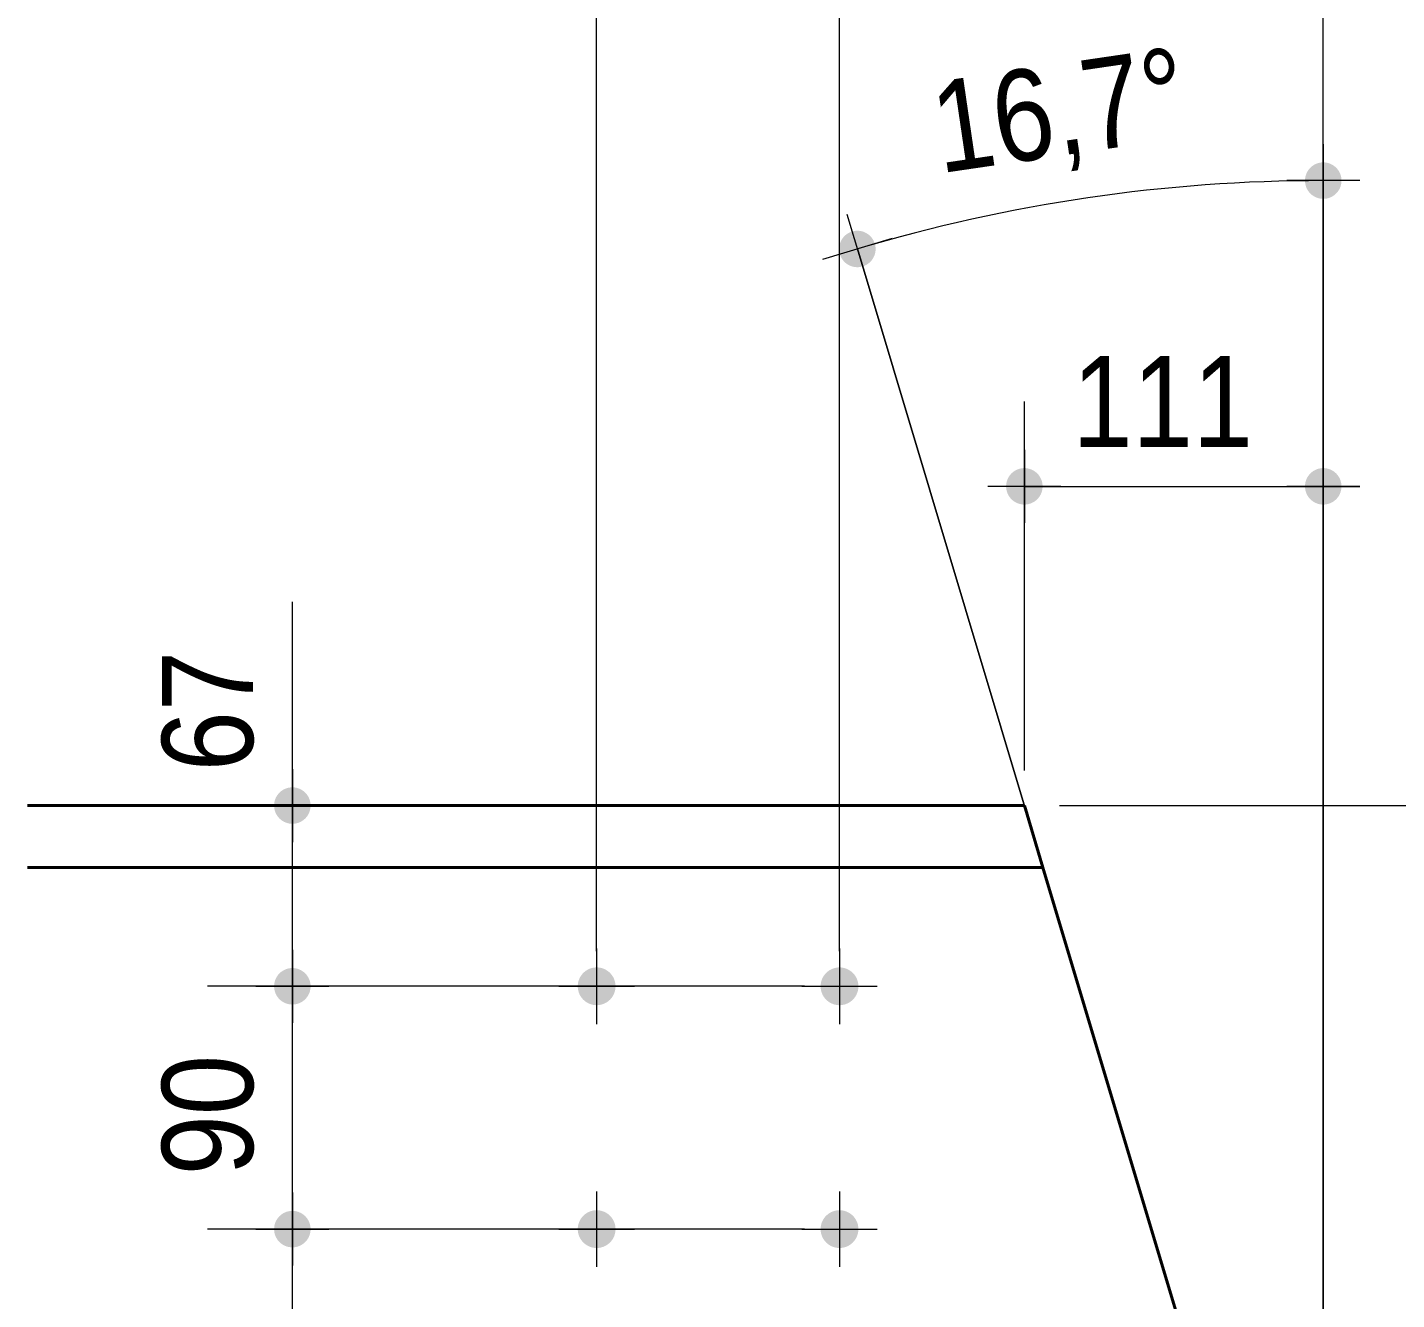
# Model space of a CAD drawing. Header units: millimetres. Extents: x 2 to 410, y 5 to 282.
# Drawn here: x 330.11 to 369.14, y 135.54 to 171.82 of the extents above; entities that cross this region are included whole.
import ezdxf

# ---------------------------------------------------------------- set-up
doc = ezdxf.new("R2010")
doc.units = ezdxf.units.MM
for name, color, linetype, lineweight in [('Boulon', 7, 'Continuous', 0), ('Cotation', 7, 'Continuous', 0), ('Piece', 2, 'Continuous', 0)]:
    doc.layers.add(name, color=color, linetype=linetype, lineweight=lineweight)
doc.styles.add('ARIAL', font='ARIAL.TTF')

# ---------------------------------------------------------------- blocks, each defined once
blk = doc.blocks.new('*A14')
at = {"layer": 'Boulon'}
for points in [[(352.721, 144.5), (352.723, 144.527), (352.727, 144.553), (352.731, 144.579), (352.737, 144.605), (352.744, 144.63), (352.752, 144.655), (352.762, 144.68), (352.772, 144.704), (352.784, 144.728), (352.797, 144.751), (352.811, 144.773), (352.827, 144.795), (352.843, 144.816), (352.86, 144.836), (352.878, 144.855), (352.898, 144.873), (352.918, 144.89), (352.938, 144.907), (352.96, 144.922), (352.982, 144.936), (353.005, 144.949), (353.029, 144.961), (353.053, 144.972), (353.078, 144.981), (353.103, 144.989), (353.128, 144.996), (353.154, 145.002), (353.18, 145.007), (353.206, 145.01), (353.233, 145.012), (353.259, 145.012), (353.286, 145.012), (353.312, 145.01), (353.338, 145.007), (353.364, 145.002), (353.39, 144.996), (353.416, 144.989), (353.441, 144.981), (353.465, 144.972), (353.489, 144.961), (353.513, 144.949), (353.536, 144.936), (353.558, 144.922), (353.58, 144.907), (353.601, 144.89), (353.621, 144.873), (353.64, 144.855), (353.658, 144.836), (353.675, 144.816), (353.692, 144.795), (353.707, 144.773), (353.721, 144.751), (353.734, 144.728), (353.746, 144.704), (353.757, 144.68), (353.766, 144.655), (353.774, 144.63), (353.782, 144.605), (353.787, 144.579), (353.792, 144.553), (353.795, 144.527), (353.797, 144.5), (353.798, 144.474), (353.797, 144.448), (353.795, 144.421), (353.792, 144.395), (353.787, 144.369), (353.782, 144.343), (353.774, 144.318), (353.766, 144.293), (353.757, 144.268), (353.746, 144.244), (353.734, 144.22), (353.721, 144.197), (353.707, 144.175), (353.692, 144.153), (353.675, 144.132), (353.658, 144.112), (353.64, 144.093), (353.621, 144.075), (353.601, 144.058), (353.58, 144.042), (353.558, 144.026), (353.536, 144.012), (353.513, 143.999), (353.489, 143.987), (353.465, 143.977), (353.441, 143.967), (353.416, 143.959), (353.39, 143.952), (353.364, 143.946), (353.338, 143.941), (353.312, 143.938), (353.286, 143.936), (353.259, 143.936), (353.233, 143.936), (353.206, 143.938), (353.18, 143.941), (353.154, 143.946), (353.128, 143.952), (353.103, 143.959), (353.078, 143.967), (353.053, 143.977), (353.029, 143.987), (353.005, 143.999), (352.982, 144.012), (352.96, 144.026), (352.938, 144.042), (352.918, 144.058), (352.898, 144.075), (352.878, 144.093), (352.86, 144.112), (352.843, 144.132), (352.827, 144.153), (352.811, 144.175), (352.797, 144.197), (352.784, 144.22), (352.772, 144.244), (352.762, 144.268), (352.752, 144.293), (352.744, 144.318), (352.737, 144.343), (352.731, 144.369), (352.727, 144.395), (352.723, 144.421), (352.721, 144.448), (352.721, 144.474)], [(352.721, 137.577), (352.723, 137.604), (352.727, 137.63), (352.731, 137.656), (352.737, 137.682), (352.744, 137.707), (352.752, 137.732), (352.762, 137.757), (352.772, 137.781), (352.784, 137.805), (352.797, 137.828), (352.811, 137.85), (352.827, 137.872), (352.843, 137.893), (352.86, 137.913), (352.878, 137.932), (352.898, 137.95), (352.918, 137.967), (352.938, 137.983), (352.96, 137.999), (352.982, 138.013), (353.005, 138.026), (353.029, 138.038), (353.053, 138.048), (353.078, 138.058), (353.103, 138.066), (353.128, 138.073), (353.154, 138.079), (353.18, 138.084), (353.206, 138.087), (353.233, 138.089), (353.259, 138.089), (353.286, 138.089), (353.312, 138.087), (353.338, 138.084), (353.364, 138.079), (353.39, 138.073), (353.416, 138.066), (353.441, 138.058), (353.465, 138.048), (353.489, 138.038), (353.513, 138.026), (353.536, 138.013), (353.558, 137.999), (353.58, 137.983), (353.601, 137.967), (353.621, 137.95), (353.64, 137.932), (353.658, 137.913), (353.675, 137.893), (353.692, 137.872), (353.707, 137.85), (353.721, 137.828), (353.734, 137.805), (353.746, 137.781), (353.757, 137.757), (353.766, 137.732), (353.774, 137.707), (353.782, 137.682), (353.787, 137.656), (353.792, 137.63), (353.795, 137.604), (353.797, 137.577), (353.798, 137.551), (353.797, 137.525), (353.795, 137.498), (353.792, 137.472), (353.787, 137.446), (353.782, 137.42), (353.774, 137.395), (353.766, 137.37), (353.757, 137.345), (353.746, 137.321), (353.734, 137.297), (353.721, 137.274), (353.707, 137.252), (353.692, 137.23), (353.675, 137.209), (353.658, 137.189), (353.64, 137.17), (353.621, 137.152), (353.601, 137.135), (353.58, 137.118), (353.558, 137.103), (353.536, 137.089), (353.513, 137.076), (353.489, 137.064), (353.465, 137.053), (353.441, 137.044), (353.416, 137.036), (353.39, 137.029), (353.364, 137.023), (353.338, 137.018), (353.312, 137.015), (353.286, 137.013), (353.259, 137.012), (353.233, 137.013), (353.206, 137.015), (353.18, 137.018), (353.154, 137.023), (353.128, 137.029), (353.103, 137.036), (353.078, 137.044), (353.053, 137.053), (353.029, 137.064), (353.005, 137.076), (352.982, 137.089), (352.96, 137.103), (352.938, 137.118), (352.918, 137.135), (352.898, 137.152), (352.878, 137.17), (352.86, 137.189), (352.843, 137.209), (352.827, 137.23), (352.811, 137.252), (352.797, 137.274), (352.784, 137.297), (352.772, 137.321), (352.762, 137.345), (352.752, 137.37), (352.744, 137.395), (352.737, 137.42), (352.731, 137.446), (352.727, 137.472), (352.723, 137.498), (352.721, 137.525), (352.721, 137.551)]]:
    blk.add_hatch(color=256, dxfattribs=at).paths.add_polyline_path(points, flags=17)
at = {"layer": 'Boulon', "linetype": 'Continuous', "lineweight": 0}
for p, q in [((353.259, 145.551), (353.259, 143.397)), ((352.182, 144.474), (354.336, 144.474)), ((353.259, 138.628), (353.259, 136.474)), ((352.182, 137.551), (354.336, 137.551))]:
    blk.add_line(p, q, dxfattribs=at)
blk = doc.blocks.new('*A15')
at = {"layer": 'Boulon'}
for points in [[(345.798, 144.5), (345.8, 144.527), (345.803, 144.553), (345.808, 144.579), (345.814, 144.605), (345.821, 144.63), (345.829, 144.655), (345.839, 144.68), (345.849, 144.704), (345.861, 144.728), (345.874, 144.751), (345.888, 144.773), (345.904, 144.795), (345.92, 144.816), (345.937, 144.836), (345.955, 144.855), (345.975, 144.873), (345.995, 144.89), (346.015, 144.907), (346.037, 144.922), (346.059, 144.936), (346.082, 144.949), (346.106, 144.961), (346.13, 144.972), (346.155, 144.981), (346.18, 144.989), (346.205, 144.996), (346.231, 145.002), (346.257, 145.007), (346.283, 145.01), (346.31, 145.012), (346.336, 145.012), (346.363, 145.012), (346.389, 145.01), (346.415, 145.007), (346.441, 145.002), (346.467, 144.996), (346.492, 144.989), (346.518, 144.981), (346.542, 144.972), (346.566, 144.961), (346.59, 144.949), (346.613, 144.936), (346.635, 144.922), (346.657, 144.907), (346.678, 144.89), (346.698, 144.873), (346.717, 144.855), (346.735, 144.836), (346.752, 144.816), (346.769, 144.795), (346.784, 144.773), (346.798, 144.751), (346.811, 144.728), (346.823, 144.704), (346.834, 144.68), (346.843, 144.655), (346.851, 144.63), (346.858, 144.605), (346.864, 144.579), (346.869, 144.553), (346.872, 144.527), (346.874, 144.5), (346.875, 144.474), (346.874, 144.448), (346.872, 144.421), (346.869, 144.395), (346.864, 144.369), (346.858, 144.343), (346.851, 144.318), (346.843, 144.293), (346.834, 144.268), (346.823, 144.244), (346.811, 144.22), (346.798, 144.197), (346.784, 144.175), (346.769, 144.153), (346.752, 144.132), (346.735, 144.112), (346.717, 144.093), (346.698, 144.075), (346.678, 144.058), (346.657, 144.042), (346.635, 144.026), (346.613, 144.012), (346.59, 143.999), (346.566, 143.987), (346.542, 143.977), (346.518, 143.967), (346.492, 143.959), (346.467, 143.952), (346.441, 143.946), (346.415, 143.941), (346.389, 143.938), (346.363, 143.936), (346.336, 143.936), (346.31, 143.936), (346.283, 143.938), (346.257, 143.941), (346.231, 143.946), (346.205, 143.952), (346.18, 143.959), (346.155, 143.967), (346.13, 143.977), (346.106, 143.987), (346.082, 143.999), (346.059, 144.012), (346.037, 144.026), (346.015, 144.042), (345.995, 144.058), (345.975, 144.075), (345.955, 144.093), (345.937, 144.112), (345.92, 144.132), (345.904, 144.153), (345.888, 144.175), (345.874, 144.197), (345.861, 144.22), (345.849, 144.244), (345.839, 144.268), (345.829, 144.293), (345.821, 144.318), (345.814, 144.343), (345.808, 144.369), (345.803, 144.395), (345.8, 144.421), (345.798, 144.448), (345.798, 144.474)], [(345.798, 137.577), (345.8, 137.604), (345.803, 137.63), (345.808, 137.656), (345.814, 137.682), (345.821, 137.707), (345.829, 137.732), (345.839, 137.757), (345.849, 137.781), (345.861, 137.805), (345.874, 137.828), (345.888, 137.85), (345.904, 137.872), (345.92, 137.893), (345.937, 137.913), (345.955, 137.932), (345.975, 137.95), (345.995, 137.967), (346.015, 137.983), (346.037, 137.999), (346.059, 138.013), (346.082, 138.026), (346.106, 138.038), (346.13, 138.048), (346.155, 138.058), (346.18, 138.066), (346.205, 138.073), (346.231, 138.079), (346.257, 138.084), (346.283, 138.087), (346.31, 138.089), (346.336, 138.089), (346.363, 138.089), (346.389, 138.087), (346.415, 138.084), (346.441, 138.079), (346.467, 138.073), (346.492, 138.066), (346.518, 138.058), (346.542, 138.048), (346.566, 138.038), (346.59, 138.026), (346.613, 138.013), (346.635, 137.999), (346.657, 137.983), (346.678, 137.967), (346.698, 137.95), (346.717, 137.932), (346.735, 137.913), (346.752, 137.893), (346.769, 137.872), (346.784, 137.85), (346.798, 137.828), (346.811, 137.805), (346.823, 137.781), (346.834, 137.757), (346.843, 137.732), (346.851, 137.707), (346.858, 137.682), (346.864, 137.656), (346.869, 137.63), (346.872, 137.604), (346.874, 137.577), (346.875, 137.551), (346.874, 137.525), (346.872, 137.498), (346.869, 137.472), (346.864, 137.446), (346.858, 137.42), (346.851, 137.395), (346.843, 137.37), (346.834, 137.345), (346.823, 137.321), (346.811, 137.297), (346.798, 137.274), (346.784, 137.252), (346.769, 137.23), (346.752, 137.209), (346.735, 137.189), (346.717, 137.17), (346.698, 137.152), (346.678, 137.135), (346.657, 137.118), (346.635, 137.103), (346.613, 137.089), (346.59, 137.076), (346.566, 137.064), (346.542, 137.053), (346.518, 137.044), (346.492, 137.036), (346.467, 137.029), (346.441, 137.023), (346.415, 137.018), (346.389, 137.015), (346.363, 137.013), (346.336, 137.012), (346.31, 137.013), (346.283, 137.015), (346.257, 137.018), (346.231, 137.023), (346.205, 137.029), (346.18, 137.036), (346.155, 137.044), (346.13, 137.053), (346.106, 137.064), (346.082, 137.076), (346.059, 137.089), (346.037, 137.103), (346.015, 137.118), (345.995, 137.135), (345.975, 137.152), (345.955, 137.17), (345.937, 137.189), (345.92, 137.209), (345.904, 137.23), (345.888, 137.252), (345.874, 137.274), (345.861, 137.297), (345.849, 137.321), (345.839, 137.345), (345.829, 137.37), (345.821, 137.395), (345.814, 137.42), (345.808, 137.446), (345.803, 137.472), (345.8, 137.498), (345.798, 137.525), (345.798, 137.551)]]:
    blk.add_hatch(color=256, dxfattribs=at).paths.add_polyline_path(points, flags=17)
at = {"layer": 'Boulon', "linetype": 'Continuous', "lineweight": 0}
for p, q in [((346.336, 145.551), (346.336, 143.397)), ((345.259, 144.474), (347.413, 144.474)), ((346.336, 138.628), (346.336, 136.474)), ((345.259, 137.551), (347.413, 137.551))]:
    blk.add_line(p, q, dxfattribs=at)
blk = doc.blocks.new('*A16')
at = {"layer": 'Piece', "color": 2, "linetype": 'Continuous', "lineweight": 40}
for p, q in [((358.528974, 149.627592), (330.107683, 149.627592)), ((359.059743, 147.858361), (358.528974, 149.627592)), ((359.059743, 147.858361), (330.107683, 147.858361)), ((359.059743, 147.858361), (367.049647, 121.225348))]:
    blk.add_line(p, q, dxfattribs=at)
blk = doc.blocks.new('*A40')
at = {"layer": 'Cotation'}
for points in [[(377.889, 149.108), (377.863, 149.11), (377.838, 149.113), (377.813, 149.118), (377.788, 149.123), (377.763, 149.13), (377.739, 149.138), (377.715, 149.147), (377.692, 149.158), (377.669, 149.169), (377.647, 149.182), (377.625, 149.195), (377.604, 149.21), (377.584, 149.226), (377.565, 149.242), (377.547, 149.26), (377.529, 149.278), (377.512, 149.298), (377.497, 149.318), (377.482, 149.339), (377.468, 149.36), (377.456, 149.382), (377.444, 149.405), (377.434, 149.429), (377.425, 149.452), (377.417, 149.477), (377.41, 149.501), (377.404, 149.526), (377.4, 149.551), (377.397, 149.577), (377.395, 149.602), (377.394, 149.628), (377.395, 149.653), (377.397, 149.679), (377.4, 149.704), (377.404, 149.729), (377.41, 149.754), (377.417, 149.779), (377.425, 149.803), (377.434, 149.827), (377.444, 149.85), (377.456, 149.873), (377.468, 149.895), (377.482, 149.916), (377.497, 149.937), (377.512, 149.957), (377.529, 149.977), (377.547, 149.995), (377.565, 150.013), (377.584, 150.03), (377.604, 150.045), (377.625, 150.06), (377.647, 150.074), (377.669, 150.086), (377.692, 150.098), (377.715, 150.108), (377.739, 150.117), (377.763, 150.125), (377.788, 150.132), (377.813, 150.138), (377.838, 150.142), (377.863, 150.145), (377.889, 150.147), (377.914, 150.148), (377.94, 150.147), (377.965, 150.145), (377.991, 150.142), (378.016, 150.138), (378.041, 150.132), (378.065, 150.125), (378.089, 150.117), (378.113, 150.108), (378.137, 150.098), (378.159, 150.086), (378.182, 150.074), (378.203, 150.06), (378.224, 150.045), (378.244, 150.03), (378.263, 150.013), (378.282, 149.995), (378.3, 149.977), (378.316, 149.957), (378.332, 149.937), (378.347, 149.916), (378.36, 149.895), (378.373, 149.873), (378.384, 149.85), (378.395, 149.827), (378.404, 149.803), (378.412, 149.779), (378.419, 149.754), (378.424, 149.729), (378.429, 149.704), (378.432, 149.679), (378.434, 149.653), (378.434, 149.628), (378.434, 149.602), (378.432, 149.577), (378.429, 149.551), (378.424, 149.526), (378.419, 149.501), (378.412, 149.477), (378.404, 149.452), (378.395, 149.429), (378.384, 149.405), (378.373, 149.382), (378.36, 149.36), (378.347, 149.339), (378.332, 149.318), (378.316, 149.298), (378.3, 149.278), (378.282, 149.26), (378.263, 149.242), (378.244, 149.226), (378.224, 149.21), (378.203, 149.195), (378.182, 149.182), (378.159, 149.169), (378.137, 149.158), (378.113, 149.147), (378.089, 149.138), (378.065, 149.13), (378.041, 149.123), (378.016, 149.118), (377.991, 149.113), (377.965, 149.11), (377.94, 149.108), (377.914, 149.108)], [(377.889, 120.706), (377.863, 120.708), (377.838, 120.711), (377.813, 120.715), (377.788, 120.721), (377.763, 120.728), (377.739, 120.736), (377.715, 120.745), (377.692, 120.755), (377.669, 120.767), (377.647, 120.779), (377.625, 120.793), (377.604, 120.808), (377.584, 120.823), (377.565, 120.84), (377.547, 120.858), (377.529, 120.876), (377.512, 120.895), (377.497, 120.916), (377.482, 120.936), (377.468, 120.958), (377.456, 120.98), (377.444, 121.003), (377.434, 121.026), (377.425, 121.05), (377.417, 121.074), (377.41, 121.099), (377.404, 121.124), (377.4, 121.149), (377.397, 121.174), (377.395, 121.2), (377.394, 121.225), (377.395, 121.251), (377.397, 121.276), (377.4, 121.302), (377.404, 121.327), (377.41, 121.352), (377.417, 121.376), (377.425, 121.401), (377.434, 121.424), (377.444, 121.448), (377.456, 121.47), (377.468, 121.493), (377.482, 121.514), (377.497, 121.535), (377.512, 121.555), (377.529, 121.575), (377.547, 121.593), (377.565, 121.611), (377.584, 121.627), (377.604, 121.643), (377.625, 121.658), (377.647, 121.671), (377.669, 121.684), (377.692, 121.695), (377.715, 121.706), (377.739, 121.715), (377.763, 121.723), (377.788, 121.73), (377.813, 121.735), (377.838, 121.74), (377.863, 121.743), (377.889, 121.745), (377.914, 121.745), (377.94, 121.745), (377.965, 121.743), (377.991, 121.74), (378.016, 121.735), (378.041, 121.73), (378.065, 121.723), (378.089, 121.715), (378.113, 121.706), (378.137, 121.695), (378.159, 121.684), (378.182, 121.671), (378.203, 121.658), (378.224, 121.643), (378.244, 121.627), (378.263, 121.611), (378.282, 121.593), (378.3, 121.575), (378.316, 121.555), (378.332, 121.535), (378.347, 121.514), (378.36, 121.493), (378.373, 121.47), (378.384, 121.448), (378.395, 121.424), (378.404, 121.401), (378.412, 121.376), (378.419, 121.352), (378.424, 121.327), (378.429, 121.302), (378.432, 121.276), (378.434, 121.251), (378.434, 121.225), (378.434, 121.2), (378.432, 121.174), (378.429, 121.149), (378.424, 121.124), (378.419, 121.099), (378.412, 121.074), (378.404, 121.05), (378.395, 121.026), (378.384, 121.003), (378.373, 120.98), (378.36, 120.958), (378.347, 120.936), (378.332, 120.916), (378.316, 120.895), (378.3, 120.876), (378.282, 120.858), (378.263, 120.84), (378.244, 120.823), (378.224, 120.808), (378.203, 120.793), (378.182, 120.779), (378.159, 120.767), (378.137, 120.755), (378.113, 120.745), (378.089, 120.736), (378.065, 120.728), (378.041, 120.721), (378.016, 120.715), (377.991, 120.711), (377.965, 120.708), (377.94, 120.706), (377.914, 120.705)]]:
    blk.add_hatch(color=256, dxfattribs=at).paths.add_polyline_path(points, flags=17)
at = {"layer": 'Cotation', "linetype": 'Continuous', "lineweight": 0}
for p, q in [((377.914, 150.668), (377.914, 148.588)), ((377.914, 149.628), (377.914, 150.668)), ((359.529, 149.628), (379.994, 149.628)), ((376.874, 149.628), (378.954, 149.628)), ((377.914, 121.225), (377.914, 149.628)), ((377.914, 122.265), (377.914, 120.185)), ((368.05, 121.225), (379.994, 121.225)), ((376.874, 121.225), (378.954, 121.225)), ((377.914, 121.225), (377.914, 120.185))]:
    blk.add_line(p, q, dxfattribs=at)
at = {"layer": 'Cotation'}
for p in [(377.914, 149.628), (377.914, 121.225)]:
    blk.add_point(p, dxfattribs=at)
at = {"layer": 'Cotation', "style": 'ARIAL', "width": 0.85}
blk.add_text('369', height=2.6, rotation=90.0002, dxfattribs=at).set_placement((376.794, 132.534))
blk = doc.blocks.new('*A49')
at = {"layer": 'Cotation', "linetype": 'Continuous', "lineweight": 0}
blk.add_line((346.336, 145.474), (346.336, 188.37), dxfattribs=at)
blk = doc.blocks.new('*A50')
at = {"layer": 'Cotation', "linetype": 'Continuous', "lineweight": 0}
for p, q in [((353.259, 145.474), (353.259, 192.01)), ((346.336, 145.474), (346.336, 188.37))]:
    blk.add_line(p, q, dxfattribs=at)
blk = doc.blocks.new('*A51')
at = {"layer": 'Cotation', "linetype": 'Continuous', "lineweight": 0}
for p, q in [((353.259, 145.474), (353.259, 192.01)), ((367.05, 122.225), (367.05, 192.01))]:
    blk.add_line(p, q, dxfattribs=at)
blk = doc.blocks.new('*A53')
at = {"layer": 'Cotation'}
for points in [[(367.024, 166.927), (366.999, 166.929), (366.973, 166.932), (366.948, 166.936), (366.923, 166.942), (366.899, 166.949), (366.874, 166.957), (366.851, 166.966), (366.827, 166.976), (366.805, 166.988), (366.782, 167), (366.761, 167.014), (366.74, 167.029), (366.72, 167.044), (366.7, 167.061), (366.682, 167.079), (366.664, 167.097), (366.648, 167.117), (366.632, 167.137), (366.617, 167.158), (366.604, 167.179), (366.591, 167.201), (366.58, 167.224), (366.569, 167.247), (366.56, 167.271), (366.552, 167.295), (366.545, 167.32), (366.54, 167.345), (366.535, 167.37), (366.532, 167.395), (366.53, 167.421), (366.53, 167.446), (366.53, 167.472), (366.532, 167.497), (366.535, 167.523), (366.54, 167.548), (366.545, 167.573), (366.552, 167.597), (366.56, 167.622), (366.569, 167.645), (366.58, 167.669), (366.591, 167.692), (366.604, 167.714), (366.617, 167.735), (366.632, 167.756), (366.648, 167.776), (366.664, 167.796), (366.682, 167.814), (366.7, 167.832), (366.72, 167.848), (366.74, 167.864), (366.761, 167.879), (366.782, 167.892), (366.805, 167.905), (366.827, 167.916), (366.851, 167.927), (366.874, 167.936), (366.899, 167.944), (366.923, 167.951), (366.948, 167.956), (366.973, 167.961), (366.999, 167.964), (367.024, 167.966), (367.05, 167.966), (367.075, 167.966), (367.101, 167.964), (367.126, 167.961), (367.151, 167.956), (367.176, 167.951), (367.201, 167.944), (367.225, 167.936), (367.249, 167.927), (367.272, 167.916), (367.295, 167.905), (367.317, 167.892), (367.339, 167.879), (367.359, 167.864), (367.38, 167.848), (367.399, 167.832), (367.417, 167.814), (367.435, 167.796), (367.452, 167.776), (367.467, 167.756), (367.482, 167.735), (367.496, 167.714), (367.508, 167.692), (367.52, 167.669), (367.53, 167.645), (367.539, 167.622), (367.547, 167.597), (367.554, 167.573), (367.56, 167.548), (367.564, 167.523), (367.567, 167.497), (367.569, 167.472), (367.57, 167.446), (367.569, 167.421), (367.567, 167.395), (367.564, 167.37), (367.56, 167.345), (367.554, 167.32), (367.547, 167.295), (367.539, 167.271), (367.53, 167.247), (367.52, 167.224), (367.508, 167.201), (367.496, 167.179), (367.482, 167.158), (367.467, 167.137), (367.452, 167.117), (367.435, 167.097), (367.417, 167.079), (367.399, 167.061), (367.38, 167.044), (367.359, 167.029), (367.339, 167.014), (367.317, 167), (367.295, 166.988), (367.272, 166.976), (367.249, 166.966), (367.225, 166.957), (367.201, 166.949), (367.176, 166.942), (367.151, 166.936), (367.126, 166.932), (367.101, 166.929), (367.075, 166.927), (367.05, 166.926)], [(353.743, 164.978), (353.717, 164.98), (353.692, 164.983), (353.667, 164.987), (353.642, 164.993), (353.617, 164.999), (353.593, 165.008), (353.569, 165.017), (353.546, 165.027), (353.523, 165.039), (353.501, 165.051), (353.479, 165.065), (353.458, 165.079), (353.438, 165.095), (353.419, 165.112), (353.4, 165.129), (353.383, 165.148), (353.366, 165.167), (353.35, 165.187), (353.336, 165.208), (353.322, 165.23), (353.31, 165.252), (353.298, 165.275), (353.288, 165.298), (353.279, 165.322), (353.271, 165.346), (353.264, 165.371), (353.258, 165.396), (353.254, 165.421), (353.251, 165.446), (353.249, 165.472), (353.248, 165.497), (353.249, 165.523), (353.251, 165.548), (353.254, 165.573), (353.258, 165.599), (353.264, 165.623), (353.271, 165.648), (353.279, 165.672), (353.288, 165.696), (353.298, 165.719), (353.31, 165.742), (353.322, 165.764), (353.336, 165.786), (353.35, 165.807), (353.366, 165.827), (353.383, 165.846), (353.4, 165.865), (353.419, 165.882), (353.438, 165.899), (353.458, 165.915), (353.479, 165.929), (353.501, 165.943), (353.523, 165.956), (353.546, 165.967), (353.569, 165.978), (353.593, 165.987), (353.617, 165.995), (353.642, 166.002), (353.667, 166.007), (353.692, 166.011), (353.717, 166.015), (353.743, 166.016), (353.768, 166.017), (353.794, 166.016), (353.819, 166.015), (353.844, 166.011), (353.87, 166.007), (353.894, 166.002), (353.919, 165.995), (353.943, 165.987), (353.967, 165.978), (353.99, 165.967), (354.013, 165.956), (354.035, 165.943), (354.057, 165.929), (354.078, 165.915), (354.098, 165.899), (354.117, 165.882), (354.136, 165.865), (354.153, 165.846), (354.17, 165.827), (354.186, 165.807), (354.2, 165.786), (354.214, 165.764), (354.227, 165.742), (354.238, 165.719), (354.249, 165.696), (354.258, 165.672), (354.266, 165.648), (354.273, 165.623), (354.278, 165.599), (354.282, 165.573), (354.286, 165.548), (354.287, 165.523), (354.288, 165.497), (354.287, 165.472), (354.286, 165.446), (354.282, 165.421), (354.278, 165.396), (354.273, 165.371), (354.266, 165.346), (354.258, 165.322), (354.249, 165.298), (354.238, 165.275), (354.227, 165.252), (354.214, 165.23), (354.2, 165.208), (354.186, 165.187), (354.17, 165.167), (354.153, 165.148), (354.136, 165.129), (354.117, 165.112), (354.098, 165.095), (354.078, 165.079), (354.057, 165.065), (354.035, 165.051), (354.013, 165.039), (353.99, 165.027), (353.967, 165.017), (353.943, 165.008), (353.919, 164.999), (353.894, 164.993), (353.87, 164.987), (353.844, 164.983), (353.819, 164.98), (353.794, 164.978), (353.768, 164.977)]]:
    blk.add_hatch(color=256, dxfattribs=at).paths.add_polyline_path(points, flags=17)
at = {"layer": 'Cotation', "linetype": 'Continuous', "lineweight": 0}
for p, q in [((367.05, 168.486), (367.05, 166.406)), ((368.09, 167.446), (366.01, 167.446)), ((367.05, 167.446), (367.05, 121.225)), ((353.469, 166.493), (354.067, 164.501)), ((354.764, 165.796), (352.772, 165.198)), ((366.762, 122.183), (353.768, 165.497)), ((353.768, 165.497), (367.05, 121.225))]:
    blk.add_line(p, q, dxfattribs=at)
blk.add_arc((367.05, 121.225), 46.221, 90, 106.6992, dxfattribs=at)
at = {"layer": 'Cotation'}
for p in [(367.05, 167.446), (353.768, 165.497)]:
    blk.add_point(p, dxfattribs=at)
at = {"layer": 'Cotation', "style": 'ARIAL', "width": 0.85}
blk.add_text('16,7°', height=2.6, rotation=8.348, dxfattribs=at).set_placement((356.124, 167.652))
blk = doc.blocks.new('*A55')
at = {"layer": 'Cotation'}
for points in [[(358.503, 158.21), (358.478, 158.212), (358.453, 158.215), (358.428, 158.219), (358.403, 158.225), (358.378, 158.232), (358.354, 158.24), (358.33, 158.249), (358.307, 158.259), (358.284, 158.271), (358.262, 158.283), (358.24, 158.297), (358.219, 158.312), (358.199, 158.327), (358.18, 158.344), (358.161, 158.361), (358.144, 158.38), (358.127, 158.399), (358.111, 158.419), (358.097, 158.44), (358.083, 158.462), (358.07, 158.484), (358.059, 158.507), (358.049, 158.53), (358.039, 158.554), (358.031, 158.578), (358.025, 158.603), (358.019, 158.628), (358.015, 158.653), (358.011, 158.678), (358.01, 158.704), (358.009, 158.729), (358.01, 158.755), (358.011, 158.78), (358.015, 158.805), (358.019, 158.831), (358.025, 158.856), (358.031, 158.88), (358.039, 158.904), (358.049, 158.928), (358.059, 158.951), (358.07, 158.974), (358.083, 158.997), (358.097, 159.018), (358.111, 159.039), (358.127, 159.059), (358.144, 159.078), (358.161, 159.097), (358.18, 159.114), (358.199, 159.131), (358.219, 159.147), (358.24, 159.162), (358.262, 159.175), (358.284, 159.188), (358.307, 159.199), (358.33, 159.21), (358.354, 159.219), (358.378, 159.227), (358.403, 159.234), (358.428, 159.239), (358.453, 159.244), (358.478, 159.247), (358.503, 159.249), (358.529, 159.249), (358.554, 159.249), (358.58, 159.247), (358.605, 159.244), (358.63, 159.239), (358.655, 159.234), (358.68, 159.227), (358.704, 159.219), (358.728, 159.21), (358.751, 159.199), (358.774, 159.188), (358.796, 159.175), (358.818, 159.162), (358.839, 159.147), (358.859, 159.131), (358.878, 159.114), (358.897, 159.097), (358.914, 159.078), (358.931, 159.059), (358.947, 159.039), (358.961, 159.018), (358.975, 158.997), (358.988, 158.974), (358.999, 158.951), (359.009, 158.928), (359.019, 158.904), (359.027, 158.88), (359.033, 158.856), (359.039, 158.831), (359.043, 158.805), (359.046, 158.78), (359.048, 158.755), (359.049, 158.729), (359.048, 158.704), (359.046, 158.678), (359.043, 158.653), (359.039, 158.628), (359.033, 158.603), (359.027, 158.578), (359.019, 158.554), (359.009, 158.53), (358.999, 158.507), (358.988, 158.484), (358.975, 158.462), (358.961, 158.44), (358.947, 158.419), (358.931, 158.399), (358.914, 158.38), (358.897, 158.361), (358.878, 158.344), (358.859, 158.327), (358.839, 158.312), (358.818, 158.297), (358.796, 158.283), (358.774, 158.271), (358.751, 158.259), (358.728, 158.249), (358.704, 158.24), (358.68, 158.232), (358.655, 158.225), (358.63, 158.219), (358.605, 158.215), (358.58, 158.212), (358.554, 158.21), (358.529, 158.209)], [(367.024, 158.21), (366.999, 158.212), (366.973, 158.215), (366.948, 158.219), (366.923, 158.225), (366.899, 158.232), (366.874, 158.24), (366.851, 158.249), (366.827, 158.259), (366.805, 158.271), (366.782, 158.283), (366.761, 158.297), (366.74, 158.312), (366.72, 158.327), (366.7, 158.344), (366.682, 158.361), (366.664, 158.38), (366.648, 158.399), (366.632, 158.419), (366.617, 158.44), (366.604, 158.462), (366.591, 158.484), (366.58, 158.507), (366.569, 158.53), (366.56, 158.554), (366.552, 158.578), (366.545, 158.603), (366.54, 158.628), (366.535, 158.653), (366.532, 158.678), (366.53, 158.704), (366.53, 158.729), (366.53, 158.755), (366.532, 158.78), (366.535, 158.805), (366.54, 158.831), (366.545, 158.856), (366.552, 158.88), (366.56, 158.904), (366.569, 158.928), (366.58, 158.951), (366.591, 158.974), (366.604, 158.997), (366.617, 159.018), (366.632, 159.039), (366.648, 159.059), (366.664, 159.078), (366.682, 159.097), (366.7, 159.114), (366.72, 159.131), (366.74, 159.147), (366.761, 159.162), (366.782, 159.175), (366.805, 159.188), (366.827, 159.199), (366.851, 159.21), (366.874, 159.219), (366.899, 159.227), (366.923, 159.234), (366.948, 159.239), (366.973, 159.244), (366.999, 159.247), (367.024, 159.249), (367.05, 159.249), (367.075, 159.249), (367.101, 159.247), (367.126, 159.244), (367.151, 159.239), (367.176, 159.234), (367.201, 159.227), (367.225, 159.219), (367.249, 159.21), (367.272, 159.199), (367.295, 159.188), (367.317, 159.175), (367.339, 159.162), (367.359, 159.147), (367.38, 159.131), (367.399, 159.114), (367.417, 159.097), (367.435, 159.078), (367.452, 159.059), (367.467, 159.039), (367.482, 159.018), (367.496, 158.997), (367.508, 158.974), (367.52, 158.951), (367.53, 158.928), (367.539, 158.904), (367.547, 158.88), (367.554, 158.856), (367.56, 158.831), (367.564, 158.805), (367.567, 158.78), (367.569, 158.755), (367.57, 158.729), (367.569, 158.704), (367.567, 158.678), (367.564, 158.653), (367.56, 158.628), (367.554, 158.603), (367.547, 158.578), (367.539, 158.554), (367.53, 158.53), (367.52, 158.507), (367.508, 158.484), (367.496, 158.462), (367.482, 158.44), (367.467, 158.419), (367.452, 158.399), (367.435, 158.38), (367.417, 158.361), (367.399, 158.344), (367.38, 158.327), (367.359, 158.312), (367.339, 158.297), (367.317, 158.283), (367.295, 158.271), (367.272, 158.259), (367.249, 158.249), (367.225, 158.24), (367.201, 158.232), (367.176, 158.225), (367.151, 158.219), (367.126, 158.215), (367.101, 158.212), (367.075, 158.21), (367.05, 158.209)]]:
    blk.add_hatch(color=256, dxfattribs=at).paths.add_polyline_path(points, flags=17)
at = {"layer": 'Cotation', "linetype": 'Continuous', "lineweight": 0}
for p, q in [((358.529, 150.628), (358.529, 161.149)), ((367.05, 122.225), (367.05, 161.149)), ((358.529, 159.769), (358.529, 157.689)), ((367.05, 159.769), (367.05, 157.689)), ((359.569, 158.729), (357.489, 158.729)), ((358.529, 158.729), (357.489, 158.729)), ((358.529, 158.729), (367.05, 158.729)), ((368.09, 158.729), (366.01, 158.729)), ((367.05, 158.729), (368.09, 158.729))]:
    blk.add_line(p, q, dxfattribs=at)
at = {"layer": 'Cotation'}
for p in [(358.529, 158.729), (367.05, 158.729)]:
    blk.add_point(p, dxfattribs=at)
at = {"layer": 'Cotation', "style": 'ARIAL', "width": 0.85}
blk.add_text('111', height=2.6, dxfattribs=at).set_placement((359.897, 159.849))
blk = doc.blocks.new('*A58')
at = {"layer": 'Cotation'}
for points in [[(337.636, 137.032), (337.61, 137.033), (337.585, 137.037), (337.56, 137.041), (337.535, 137.047), (337.51, 137.053), (337.486, 137.061), (337.462, 137.071), (337.439, 137.081), (337.416, 137.092), (337.394, 137.105), (337.372, 137.119), (337.351, 137.133), (337.331, 137.149), (337.312, 137.166), (337.293, 137.183), (337.276, 137.202), (337.259, 137.221), (337.243, 137.241), (337.229, 137.262), (337.215, 137.284), (337.202, 137.306), (337.191, 137.329), (337.181, 137.352), (337.171, 137.376), (337.163, 137.4), (337.157, 137.425), (337.151, 137.45), (337.147, 137.475), (337.144, 137.5), (337.142, 137.525), (337.141, 137.551), (337.142, 137.576), (337.144, 137.602), (337.147, 137.627), (337.151, 137.652), (337.157, 137.677), (337.163, 137.702), (337.171, 137.726), (337.181, 137.75), (337.191, 137.773), (337.202, 137.796), (337.215, 137.818), (337.229, 137.84), (337.243, 137.861), (337.259, 137.881), (337.276, 137.9), (337.293, 137.919), (337.312, 137.936), (337.331, 137.953), (337.351, 137.969), (337.372, 137.983), (337.394, 137.997), (337.416, 138.01), (337.439, 138.021), (337.462, 138.031), (337.486, 138.041), (337.51, 138.049), (337.535, 138.055), (337.56, 138.061), (337.585, 138.065), (337.61, 138.068), (337.636, 138.07), (337.661, 138.071), (337.687, 138.07), (337.712, 138.068), (337.737, 138.065), (337.762, 138.061), (337.787, 138.055), (337.812, 138.049), (337.836, 138.041), (337.86, 138.031), (337.883, 138.021), (337.906, 138.01), (337.928, 137.997), (337.95, 137.983), (337.971, 137.969), (337.991, 137.953), (338.01, 137.936), (338.029, 137.919), (338.046, 137.9), (338.063, 137.881), (338.079, 137.861), (338.093, 137.84), (338.107, 137.818), (338.12, 137.796), (338.131, 137.773), (338.141, 137.75), (338.151, 137.726), (338.159, 137.702), (338.165, 137.677), (338.171, 137.652), (338.175, 137.627), (338.179, 137.602), (338.18, 137.576), (338.181, 137.551), (338.18, 137.525), (338.179, 137.5), (338.175, 137.475), (338.171, 137.45), (338.165, 137.425), (338.159, 137.4), (338.151, 137.376), (338.141, 137.352), (338.131, 137.329), (338.12, 137.306), (338.107, 137.284), (338.093, 137.262), (338.079, 137.241), (338.063, 137.221), (338.046, 137.202), (338.029, 137.183), (338.01, 137.166), (337.991, 137.149), (337.971, 137.133), (337.95, 137.119), (337.928, 137.105), (337.906, 137.092), (337.883, 137.081), (337.86, 137.071), (337.836, 137.061), (337.812, 137.053), (337.787, 137.047), (337.762, 137.041), (337.737, 137.037), (337.712, 137.033), (337.687, 137.032), (337.661, 137.031)], [(337.636, 111.416), (337.61, 111.418), (337.585, 111.421), (337.56, 111.425), (337.535, 111.431), (337.51, 111.438), (337.486, 111.446), (337.462, 111.455), (337.439, 111.465), (337.416, 111.477), (337.394, 111.489), (337.372, 111.503), (337.351, 111.518), (337.331, 111.533), (337.312, 111.55), (337.293, 111.568), (337.276, 111.586), (337.259, 111.605), (337.243, 111.626), (337.229, 111.646), (337.215, 111.668), (337.202, 111.69), (337.191, 111.713), (337.181, 111.736), (337.171, 111.76), (337.163, 111.784), (337.157, 111.809), (337.151, 111.834), (337.147, 111.859), (337.144, 111.884), (337.142, 111.91), (337.141, 111.935), (337.142, 111.961), (337.144, 111.986), (337.147, 112.012), (337.151, 112.037), (337.157, 112.062), (337.163, 112.086), (337.171, 112.11), (337.181, 112.134), (337.191, 112.158), (337.202, 112.18), (337.215, 112.203), (337.229, 112.224), (337.243, 112.245), (337.259, 112.265), (337.276, 112.284), (337.293, 112.303), (337.312, 112.321), (337.331, 112.337), (337.351, 112.353), (337.372, 112.368), (337.394, 112.381), (337.416, 112.394), (337.439, 112.405), (337.462, 112.416), (337.486, 112.425), (337.51, 112.433), (337.535, 112.44), (337.56, 112.445), (337.585, 112.45), (337.61, 112.453), (337.636, 112.455), (337.661, 112.455), (337.687, 112.455), (337.712, 112.453), (337.737, 112.45), (337.762, 112.445), (337.787, 112.44), (337.812, 112.433), (337.836, 112.425), (337.86, 112.416), (337.883, 112.405), (337.906, 112.394), (337.928, 112.381), (337.95, 112.368), (337.971, 112.353), (337.991, 112.337), (338.01, 112.321), (338.029, 112.303), (338.046, 112.284), (338.063, 112.265), (338.079, 112.245), (338.093, 112.224), (338.107, 112.203), (338.12, 112.18), (338.131, 112.158), (338.141, 112.134), (338.151, 112.11), (338.159, 112.086), (338.165, 112.062), (338.171, 112.037), (338.175, 112.012), (338.179, 111.986), (338.18, 111.961), (338.181, 111.935), (338.18, 111.91), (338.179, 111.884), (338.175, 111.859), (338.171, 111.834), (338.165, 111.809), (338.159, 111.784), (338.151, 111.76), (338.141, 111.736), (338.131, 111.713), (338.12, 111.69), (338.107, 111.668), (338.093, 111.646), (338.079, 111.626), (338.063, 111.605), (338.046, 111.586), (338.029, 111.568), (338.01, 111.55), (337.991, 111.533), (337.971, 111.518), (337.95, 111.503), (337.928, 111.489), (337.906, 111.477), (337.883, 111.465), (337.86, 111.455), (337.836, 111.446), (337.812, 111.438), (337.787, 111.431), (337.762, 111.425), (337.737, 111.421), (337.712, 111.418), (337.687, 111.416), (337.661, 111.415)]]:
    blk.add_hatch(color=256, dxfattribs=at).paths.add_polyline_path(points, flags=17)
at = {"layer": 'Cotation', "linetype": 'Continuous', "lineweight": 0}
for p, q in [((337.661, 138.591), (337.661, 136.511)), ((337.661, 137.551), (337.661, 138.591)), ((352.259, 137.551), (335.241, 137.551)), ((336.621, 137.551), (338.701, 137.551)), ((337.661, 111.935), (337.661, 137.551)), ((337.661, 112.975), (337.661, 110.895)), ((345.336, 111.935), (335.241, 111.935)), ((336.621, 111.935), (338.701, 111.935)), ((337.661, 111.935), (337.661, 110.895))]:
    blk.add_line(p, q, dxfattribs=at)
at = {"layer": 'Cotation'}
for p in [(337.661, 137.551), (337.661, 111.935)]:
    blk.add_point(p, dxfattribs=at)
at = {"layer": 'Cotation', "style": 'ARIAL', "width": 0.85}
blk.add_text('333', height=2.6, rotation=90.0002, dxfattribs=at).set_placement((336.541, 121.85))
blk = doc.blocks.new('*A59')
at = {"layer": 'Cotation'}
for points in [[(337.636, 143.955), (337.61, 143.957), (337.585, 143.96), (337.56, 143.964), (337.535, 143.97), (337.51, 143.976), (337.486, 143.984), (337.462, 143.994), (337.439, 144.004), (337.416, 144.015), (337.394, 144.028), (337.372, 144.042), (337.351, 144.056), (337.331, 144.072), (337.312, 144.089), (337.293, 144.106), (337.276, 144.125), (337.259, 144.144), (337.243, 144.164), (337.229, 144.185), (337.215, 144.207), (337.202, 144.229), (337.191, 144.252), (337.181, 144.275), (337.171, 144.299), (337.163, 144.323), (337.157, 144.348), (337.151, 144.373), (337.147, 144.398), (337.144, 144.423), (337.142, 144.449), (337.141, 144.474), (337.142, 144.5), (337.144, 144.525), (337.147, 144.55), (337.151, 144.575), (337.157, 144.6), (337.163, 144.625), (337.171, 144.649), (337.181, 144.673), (337.191, 144.696), (337.202, 144.719), (337.215, 144.741), (337.229, 144.763), (337.243, 144.784), (337.259, 144.804), (337.276, 144.823), (337.293, 144.842), (337.312, 144.859), (337.331, 144.876), (337.351, 144.892), (337.372, 144.906), (337.394, 144.92), (337.416, 144.933), (337.439, 144.944), (337.462, 144.954), (337.486, 144.964), (337.51, 144.972), (337.535, 144.978), (337.56, 144.984), (337.585, 144.988), (337.61, 144.992), (337.636, 144.993), (337.661, 144.994), (337.687, 144.993), (337.712, 144.992), (337.737, 144.988), (337.762, 144.984), (337.787, 144.978), (337.812, 144.972), (337.836, 144.964), (337.86, 144.954), (337.883, 144.944), (337.906, 144.933), (337.928, 144.92), (337.95, 144.906), (337.971, 144.892), (337.991, 144.876), (338.01, 144.859), (338.029, 144.842), (338.046, 144.823), (338.063, 144.804), (338.079, 144.784), (338.093, 144.763), (338.107, 144.741), (338.12, 144.719), (338.131, 144.696), (338.141, 144.673), (338.151, 144.649), (338.159, 144.625), (338.165, 144.6), (338.171, 144.575), (338.175, 144.55), (338.179, 144.525), (338.18, 144.5), (338.181, 144.474), (338.18, 144.449), (338.179, 144.423), (338.175, 144.398), (338.171, 144.373), (338.165, 144.348), (338.159, 144.323), (338.151, 144.299), (338.141, 144.275), (338.131, 144.252), (338.12, 144.229), (338.107, 144.207), (338.093, 144.185), (338.079, 144.164), (338.063, 144.144), (338.046, 144.125), (338.029, 144.106), (338.01, 144.089), (337.991, 144.072), (337.971, 144.056), (337.95, 144.042), (337.928, 144.028), (337.906, 144.015), (337.883, 144.004), (337.86, 143.994), (337.836, 143.984), (337.812, 143.976), (337.787, 143.97), (337.762, 143.964), (337.737, 143.96), (337.712, 143.957), (337.687, 143.955), (337.661, 143.954)], [(337.636, 137.032), (337.61, 137.033), (337.585, 137.037), (337.56, 137.041), (337.535, 137.047), (337.51, 137.053), (337.486, 137.061), (337.462, 137.071), (337.439, 137.081), (337.416, 137.092), (337.394, 137.105), (337.372, 137.119), (337.351, 137.133), (337.331, 137.149), (337.312, 137.166), (337.293, 137.183), (337.276, 137.202), (337.259, 137.221), (337.243, 137.241), (337.229, 137.262), (337.215, 137.284), (337.202, 137.306), (337.191, 137.329), (337.181, 137.352), (337.171, 137.376), (337.163, 137.4), (337.157, 137.425), (337.151, 137.45), (337.147, 137.475), (337.144, 137.5), (337.142, 137.525), (337.141, 137.551), (337.142, 137.576), (337.144, 137.602), (337.147, 137.627), (337.151, 137.652), (337.157, 137.677), (337.163, 137.702), (337.171, 137.726), (337.181, 137.75), (337.191, 137.773), (337.202, 137.796), (337.215, 137.818), (337.229, 137.84), (337.243, 137.861), (337.259, 137.881), (337.276, 137.9), (337.293, 137.919), (337.312, 137.936), (337.331, 137.953), (337.351, 137.969), (337.372, 137.983), (337.394, 137.997), (337.416, 138.01), (337.439, 138.021), (337.462, 138.031), (337.486, 138.041), (337.51, 138.049), (337.535, 138.055), (337.56, 138.061), (337.585, 138.065), (337.61, 138.068), (337.636, 138.07), (337.661, 138.071), (337.687, 138.07), (337.712, 138.068), (337.737, 138.065), (337.762, 138.061), (337.787, 138.055), (337.812, 138.049), (337.836, 138.041), (337.86, 138.031), (337.883, 138.021), (337.906, 138.01), (337.928, 137.997), (337.95, 137.983), (337.971, 137.969), (337.991, 137.953), (338.01, 137.936), (338.029, 137.919), (338.046, 137.9), (338.063, 137.881), (338.079, 137.861), (338.093, 137.84), (338.107, 137.818), (338.12, 137.796), (338.131, 137.773), (338.141, 137.75), (338.151, 137.726), (338.159, 137.702), (338.165, 137.677), (338.171, 137.652), (338.175, 137.627), (338.179, 137.602), (338.18, 137.576), (338.181, 137.551), (338.18, 137.525), (338.179, 137.5), (338.175, 137.475), (338.171, 137.45), (338.165, 137.425), (338.159, 137.4), (338.151, 137.376), (338.141, 137.352), (338.131, 137.329), (338.12, 137.306), (338.107, 137.284), (338.093, 137.262), (338.079, 137.241), (338.063, 137.221), (338.046, 137.202), (338.029, 137.183), (338.01, 137.166), (337.991, 137.149), (337.971, 137.133), (337.95, 137.119), (337.928, 137.105), (337.906, 137.092), (337.883, 137.081), (337.86, 137.071), (337.836, 137.061), (337.812, 137.053), (337.787, 137.047), (337.762, 137.041), (337.737, 137.037), (337.712, 137.033), (337.687, 137.032), (337.661, 137.031)]]:
    blk.add_hatch(color=256, dxfattribs=at).paths.add_polyline_path(points, flags=17)
at = {"layer": 'Cotation', "linetype": 'Continuous', "lineweight": 0}
for p, q in [((337.661, 145.514), (337.661, 143.434)), ((337.661, 144.474), (337.661, 145.514)), ((352.259, 144.474), (335.241, 144.474)), ((336.621, 144.474), (338.701, 144.474)), ((337.661, 137.551), (337.661, 144.474)), ((337.661, 138.591), (337.661, 136.511)), ((352.259, 137.551), (335.241, 137.551)), ((336.621, 137.551), (338.701, 137.551)), ((337.661, 137.551), (337.661, 136.511))]:
    blk.add_line(p, q, dxfattribs=at)
at = {"layer": 'Cotation'}
for p in [(337.661, 144.474), (337.661, 137.551)]:
    blk.add_point(p, dxfattribs=at)
at = {"layer": 'Cotation', "style": 'ARIAL', "width": 0.85}
blk.add_text('90', height=2.6, rotation=90.0002, dxfattribs=at).set_placement((336.541, 139.084))
blk = doc.blocks.new('*A60')
at = {"layer": 'Cotation'}
for points in [[(337.636, 149.108), (337.61, 149.11), (337.585, 149.113), (337.56, 149.118), (337.535, 149.123), (337.51, 149.13), (337.486, 149.138), (337.462, 149.147), (337.439, 149.158), (337.416, 149.169), (337.394, 149.182), (337.372, 149.195), (337.351, 149.21), (337.331, 149.226), (337.312, 149.242), (337.293, 149.26), (337.276, 149.278), (337.259, 149.298), (337.243, 149.318), (337.229, 149.339), (337.215, 149.36), (337.202, 149.382), (337.191, 149.405), (337.181, 149.429), (337.171, 149.452), (337.163, 149.477), (337.157, 149.501), (337.151, 149.526), (337.147, 149.551), (337.144, 149.577), (337.142, 149.602), (337.141, 149.628), (337.142, 149.653), (337.144, 149.679), (337.147, 149.704), (337.151, 149.729), (337.157, 149.754), (337.163, 149.779), (337.171, 149.803), (337.181, 149.827), (337.191, 149.85), (337.202, 149.873), (337.215, 149.895), (337.229, 149.916), (337.243, 149.937), (337.259, 149.957), (337.276, 149.977), (337.293, 149.995), (337.312, 150.013), (337.331, 150.03), (337.351, 150.045), (337.372, 150.06), (337.394, 150.074), (337.416, 150.086), (337.439, 150.098), (337.462, 150.108), (337.486, 150.117), (337.51, 150.125), (337.535, 150.132), (337.56, 150.138), (337.585, 150.142), (337.61, 150.145), (337.636, 150.147), (337.661, 150.148), (337.687, 150.147), (337.712, 150.145), (337.737, 150.142), (337.762, 150.138), (337.787, 150.132), (337.812, 150.125), (337.836, 150.117), (337.86, 150.108), (337.883, 150.098), (337.906, 150.086), (337.928, 150.074), (337.95, 150.06), (337.971, 150.045), (337.991, 150.03), (338.01, 150.013), (338.029, 149.995), (338.046, 149.977), (338.063, 149.957), (338.079, 149.937), (338.093, 149.916), (338.107, 149.895), (338.12, 149.873), (338.131, 149.85), (338.141, 149.827), (338.151, 149.803), (338.159, 149.779), (338.165, 149.754), (338.171, 149.729), (338.175, 149.704), (338.179, 149.679), (338.18, 149.653), (338.181, 149.628), (338.18, 149.602), (338.179, 149.577), (338.175, 149.551), (338.171, 149.526), (338.165, 149.501), (338.159, 149.477), (338.151, 149.452), (338.141, 149.429), (338.131, 149.405), (338.12, 149.382), (338.107, 149.36), (338.093, 149.339), (338.079, 149.318), (338.063, 149.298), (338.046, 149.278), (338.029, 149.26), (338.01, 149.242), (337.991, 149.226), (337.971, 149.21), (337.95, 149.195), (337.928, 149.182), (337.906, 149.169), (337.883, 149.158), (337.86, 149.147), (337.836, 149.138), (337.812, 149.13), (337.787, 149.123), (337.762, 149.118), (337.737, 149.113), (337.712, 149.11), (337.687, 149.108), (337.661, 149.108)], [(337.636, 143.955), (337.61, 143.957), (337.585, 143.96), (337.56, 143.964), (337.535, 143.97), (337.51, 143.976), (337.486, 143.984), (337.462, 143.994), (337.439, 144.004), (337.416, 144.015), (337.394, 144.028), (337.372, 144.042), (337.351, 144.056), (337.331, 144.072), (337.312, 144.089), (337.293, 144.106), (337.276, 144.125), (337.259, 144.144), (337.243, 144.164), (337.229, 144.185), (337.215, 144.207), (337.202, 144.229), (337.191, 144.252), (337.181, 144.275), (337.171, 144.299), (337.163, 144.323), (337.157, 144.348), (337.151, 144.373), (337.147, 144.398), (337.144, 144.423), (337.142, 144.449), (337.141, 144.474), (337.142, 144.5), (337.144, 144.525), (337.147, 144.55), (337.151, 144.575), (337.157, 144.6), (337.163, 144.625), (337.171, 144.649), (337.181, 144.673), (337.191, 144.696), (337.202, 144.719), (337.215, 144.741), (337.229, 144.763), (337.243, 144.784), (337.259, 144.804), (337.276, 144.823), (337.293, 144.842), (337.312, 144.859), (337.331, 144.876), (337.351, 144.892), (337.372, 144.906), (337.394, 144.92), (337.416, 144.933), (337.439, 144.944), (337.462, 144.954), (337.486, 144.964), (337.51, 144.972), (337.535, 144.978), (337.56, 144.984), (337.585, 144.988), (337.61, 144.992), (337.636, 144.993), (337.661, 144.994), (337.687, 144.993), (337.712, 144.992), (337.737, 144.988), (337.762, 144.984), (337.787, 144.978), (337.812, 144.972), (337.836, 144.964), (337.86, 144.954), (337.883, 144.944), (337.906, 144.933), (337.928, 144.92), (337.95, 144.906), (337.971, 144.892), (337.991, 144.876), (338.01, 144.859), (338.029, 144.842), (338.046, 144.823), (338.063, 144.804), (338.079, 144.784), (338.093, 144.763), (338.107, 144.741), (338.12, 144.719), (338.131, 144.696), (338.141, 144.673), (338.151, 144.649), (338.159, 144.625), (338.165, 144.6), (338.171, 144.575), (338.175, 144.55), (338.179, 144.525), (338.18, 144.5), (338.181, 144.474), (338.18, 144.449), (338.179, 144.423), (338.175, 144.398), (338.171, 144.373), (338.165, 144.348), (338.159, 144.323), (338.151, 144.299), (338.141, 144.275), (338.131, 144.252), (338.12, 144.229), (338.107, 144.207), (338.093, 144.185), (338.079, 144.164), (338.063, 144.144), (338.046, 144.125), (338.029, 144.106), (338.01, 144.089), (337.991, 144.072), (337.971, 144.056), (337.95, 144.042), (337.928, 144.028), (337.906, 144.015), (337.883, 144.004), (337.86, 143.994), (337.836, 143.984), (337.812, 143.976), (337.787, 143.97), (337.762, 143.964), (337.737, 143.96), (337.712, 143.957), (337.687, 143.955), (337.661, 143.954)]]:
    blk.add_hatch(color=256, dxfattribs=at).paths.add_polyline_path(points, flags=17)
at = {"layer": 'Cotation', "linetype": 'Continuous', "lineweight": 0}
for p, q in [((337.661, 149.628), (337.661, 155.434)), ((337.661, 149.628), (337.661, 155.434)), ((337.661, 150.668), (337.661, 148.588)), ((345.336, 149.628), (335.241, 149.628)), ((336.621, 149.628), (338.701, 149.628)), ((337.661, 144.474), (337.661, 149.628)), ((337.661, 145.514), (337.661, 143.434)), ((352.259, 144.474), (335.241, 144.474)), ((336.621, 144.474), (338.701, 144.474)), ((337.661, 144.474), (337.661, 143.434))]:
    blk.add_line(p, q, dxfattribs=at)
at = {"layer": 'Cotation'}
for p in [(337.661, 149.628), (337.661, 144.474)]:
    blk.add_point(p, dxfattribs=at)
at = {"layer": 'Cotation', "style": 'ARIAL', "width": 0.85}
blk.add_text('67', height=2.6, rotation=90.0002, dxfattribs=at).set_placement((336.541, 150.603))

msp = doc.modelspace()

# ---------------------------------------------------------------- block references
at = {"lineweight": 0}
for name in ['*A50', '*A51', '*A49', '*A53', '*A55', '*A60', '*A40', '*A16', '*A59', '*A15', '*A14', '*A58']:
    msp.add_blockref(name, (0, 0), dxfattribs=at)

doc.saveas('drawing.dxf')
